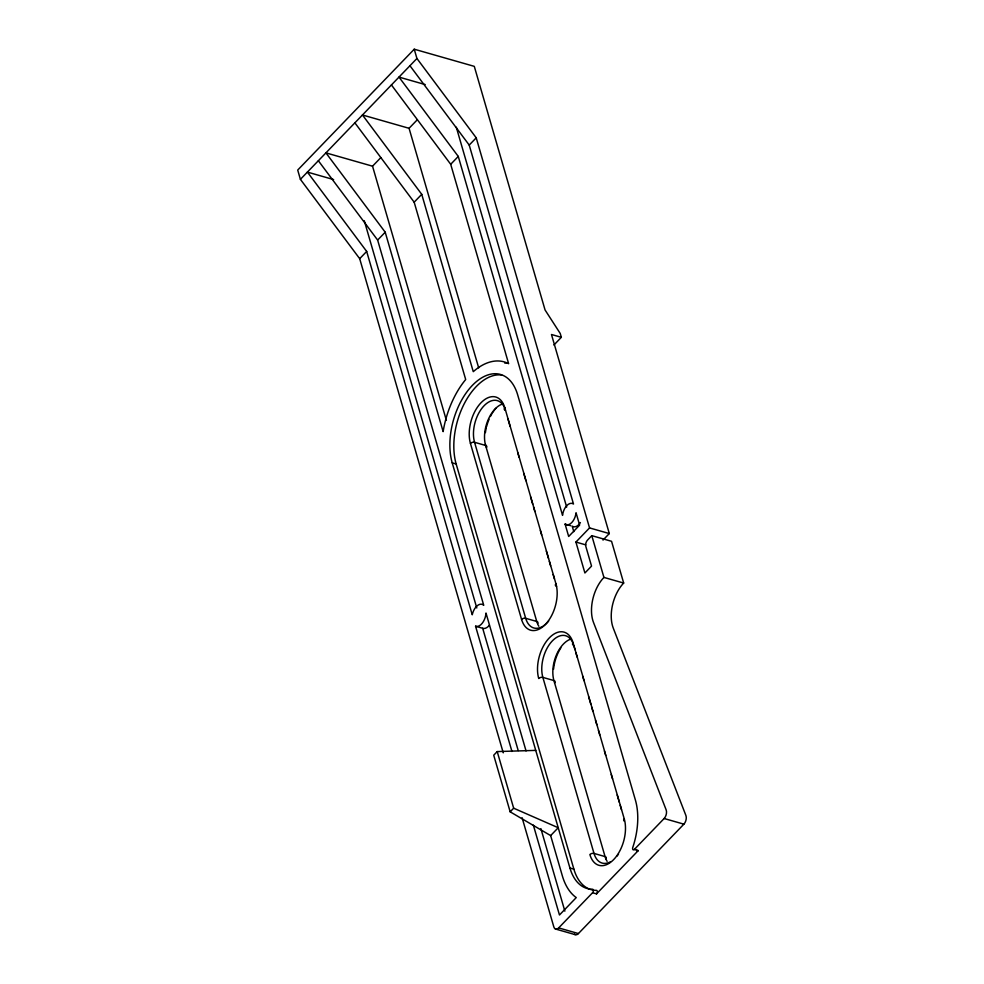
<?xml version="1.0" encoding="UTF-8"?>
<svg xmlns="http://www.w3.org/2000/svg" width="984" height="984" viewBox="0 0 984 984"><rect width="100%" height="100%" fill="white"/><g stroke="black" fill="none" stroke-linecap="round" stroke-linejoin="round"><path stroke-width="1.48" d="M553.931 345.003L561.347 337.315L560.216 333.453L545.062 309.972L474.288 66.359L414.239 49.2L297.709 170.06L300.403 179.346L359.689 258.681L503.254 752.834M300.403 179.346L416.933 58.486L414.239 49.2M446.404 420.426L372.542 166.185L380.82 157.612M478.667 367.819L409.073 128.301L417.351 119.716M359.689 258.681L366.675 251.437L307.402 172.089L333.625 179.58M366.675 251.437L472.246 614.779A11.439 6.617 -74.1 0 1 483.734 605.283L377.635 240.071L385.211 232.212L325.925 152.877L372.542 166.185M385.211 232.212L443.144 431.619A69.692 40.295 -74.1 0 1 465.69 379.529L414.166 202.187L421.742 194.328L362.456 114.98L409.073 128.301M421.742 194.328L473.267 371.669A69.692 40.295 -74.1 0 1 508.63 363.686L450.697 164.291L458.273 156.431L398.987 77.096L425.211 84.587M458.273 156.431L562.553 515.37A11.045 6.384 -74.1 0 1 573.5 504.017L469.22 145.078L476.219 137.821L416.933 58.486M574.508 934.197A6.039 3.493 -74.1 0 0 578.42 933.558L683.892 824.161A6.039 3.493 -74.1 0 0 685.897 815.478L613.253 628.075A31.353 18.13 -74.1 0 1 623.684 583.057L611.556 541.298L591.802 535.653L587.485 540.13A4.637 2.681 -74.1 0 0 585.837 546.464L591.544 566.107L584.902 572.995L575.911 542.061L589.551 527.916L476.219 137.821M603.007 540.093L609.305 533.562L551.471 334.498L561.347 337.315M535.751 750.386L497.215 751.579L493.722 755.208L510.167 811.825L550.646 835.588L562.356 875.895A69.692 40.295 -74.1 0 0 576.255 897.58L559.466 914.997L533.353 825.133M510.167 811.825L513.66 808.196L497.215 751.579M550.646 835.588L558.223 827.729L513.66 808.196M522.11 817.741L553.82 926.891A6.039 3.493 -74.1 0 0 558.666 927.912L592.565 892.746A2.017 1.168 -74.1 0 0 593.364 890.557A2.017 1.168 -74.1 0 0 592.479 889.229A56.605 32.718 -74.1 0 1 569.933 868.036L452.209 462.837A56.605 32.718 -74.1 0 1 472.332 385.421A56.605 32.718 -74.1 0 1 517.695 394.916L635.418 800.115A56.605 32.718 -74.1 0 1 632.774 847.445A2.017 1.168 -74.1 0 0 632.896 849.561A2.017 1.168 -74.1 0 0 634.299 849.463L638.247 850.594L596.525 893.878L592.565 892.746M634.299 849.463L664.139 818.516A6.039 3.493 -74.1 0 0 666.143 809.844L593.5 622.429A31.353 18.13 -74.1 0 1 603.93 577.423L591.802 535.653M452.209 462.837L456.158 463.968L573.881 869.167A56.605 32.718 -74.1 0 0 589.133 888.958M589.551 527.916L609.305 533.562M565.087 524.115L568.678 536.477L579.638 525.124L576.046 512.75A11.045 6.384 -74.1 0 1 565.087 524.115L570.782 525.739M575.911 542.061L585.788 544.878M603.93 577.423L623.684 583.057M526.046 750.915L485.985 613.02A11.439 6.617 -74.1 0 1 475.567 626.255L482.689 628.284A11.439 6.617 -74.1 0 0 489.405 625.184M664.139 818.516L683.892 824.161M569.933 868.036L573.881 869.167M558.666 927.912L578.42 933.558M555.419 928.994L575.173 934.64M409.947 65.731L469.22 145.078M391.423 84.944L450.697 164.291M354.88 122.84L414.166 202.187M318.349 160.736L377.635 240.071M456.305 127.219L566.673 507.104M573.795 531.643L572.196 526.145A11.045 6.384 -74.1 0 0 580.412 522.602M555.948 583.795A29.704 17.171 -74.1 0 1 545.394 624.434A29.704 17.171 -74.1 0 1 521.582 619.453L470.438 443.427A29.704 17.171 -74.1 0 1 480.992 402.788A29.704 17.171 -74.1 0 1 504.817 407.77L555.948 583.795A3.026 1.808 -16.2 0 0 556.575 586.292M605.689 859.069A3.026 1.808 -16.2 0 0 605.062 856.584L553.918 680.559L542.861 677.398A3.026 1.808 -16.2 0 0 538.74 678.542A29.704 17.171 -74.1 0 1 549.306 637.89A29.704 17.171 -74.1 0 1 573.118 642.884L624.262 818.909A3.026 1.808 -16.2 0 0 624.323 821.16M507.99 419.061L510.118 426.404M517.793 452.8L519.072 457.203M523.759 473.341L525.886 480.672M530.573 496.809L532.713 504.14M533.562 507.08L534.841 511.471M540.376 530.548L541.655 534.952M546.341 551.077L548.482 558.42M549.33 561.347L550.609 565.751M553.168 574.545L554.447 578.949M573.746 645.369L575.025 649.772M575.874 652.712L577.153 657.103M582.688 676.18L583.967 680.584M588.653 696.709L590.794 704.052M591.642 706.979L592.922 711.383M595.48 720.177L596.759 724.581M598.457 730.448L599.736 734.851M604.422 750.989L605.701 755.392M611.248 774.457L612.528 778.861M617.214 794.998L619.342 802.329M620.191 805.256L621.47 809.66M364.289 220.748L476.785 607.977M482.689 628.284L518.211 750.558M540.893 828.639L564.865 911.147M475.567 626.255L511.951 751.469M485.924 446.724A29.704 17.171 -74.1 0 1 485.419 444.153M485.407 432.652A29.704 17.171 -74.1 0 1 486.219 428.089M486.588 426.589A29.704 17.171 -74.1 0 1 489.097 419.27M490.376 416.527A29.704 17.171 -74.1 0 1 491.816 413.92M492.578 412.69A29.704 17.171 -74.1 0 1 495.911 408.262M553.537 669.255A29.704 17.171 -74.1 0 1 560.88 647.804M554.546 683.056A3.026 1.808 -16.2 0 0 553.918 680.559A26.691 15.424 -74.1 0 1 570.855 639.083M504.644 362.998A69.692 40.295 -74.1 0 1 507.547 363.157M596.525 893.878A2.017 1.168 -74.1 0 0 597.313 891.689A2.017 1.168 -74.1 0 0 596.427 890.36A56.605 32.718 -74.1 0 1 590.535 889.462M638.247 850.594A2.017 1.168 -74.1 0 1 636.55 849.536M573.315 644.077A26.691 15.424 -74.1 0 0 551.852 641.42A26.691 15.424 -74.1 0 0 542.861 677.398L594.004 853.423A26.691 15.424 -74.1 0 0 610.117 861.959M607.128 861.344A26.691 15.424 -74.1 0 1 605.062 856.584L594.004 853.423A3.026 1.808 -16.2 0 0 589.883 854.567A29.704 17.171 -74.1 0 0 613.696 859.549A29.704 17.171 -74.1 0 0 624.262 818.909M618.481 854.124A26.691 15.424 -74.1 0 1 616.968 856.117M503.365 405.506A26.691 15.424 -74.1 0 0 482.074 408.053A26.691 15.424 -74.1 0 0 474.559 442.296L525.69 618.309A26.691 15.424 -74.1 0 0 541.815 626.857M503.98 406.564A26.691 15.424 -74.1 0 1 505.432 410.267A3.026 1.808 -16.2 0 1 504.817 407.77M470.438 443.427A3.026 1.808 -16.2 0 1 474.559 442.296L485.616 445.457A3.026 1.808 -16.2 0 1 486.613 447.449M502.553 403.969A26.691 15.424 -74.1 0 0 485.616 445.457L536.76 621.47A26.691 15.424 -74.1 0 0 538.826 626.23M537.756 623.475A3.026 1.808 -16.2 0 0 536.76 621.47L525.69 618.309A3.026 1.808 -16.2 0 0 521.582 619.453M548.666 621.015A26.691 15.424 -74.1 0 1 542.885 626.242M456.158 463.968A56.605 32.718 -74.1 0 1 464.165 403.895A56.605 32.718 -74.1 0 1 501.729 375.015M573.192 645.135A3.026 1.808 -16.2 0 1 573.118 642.884"/></g></svg>
